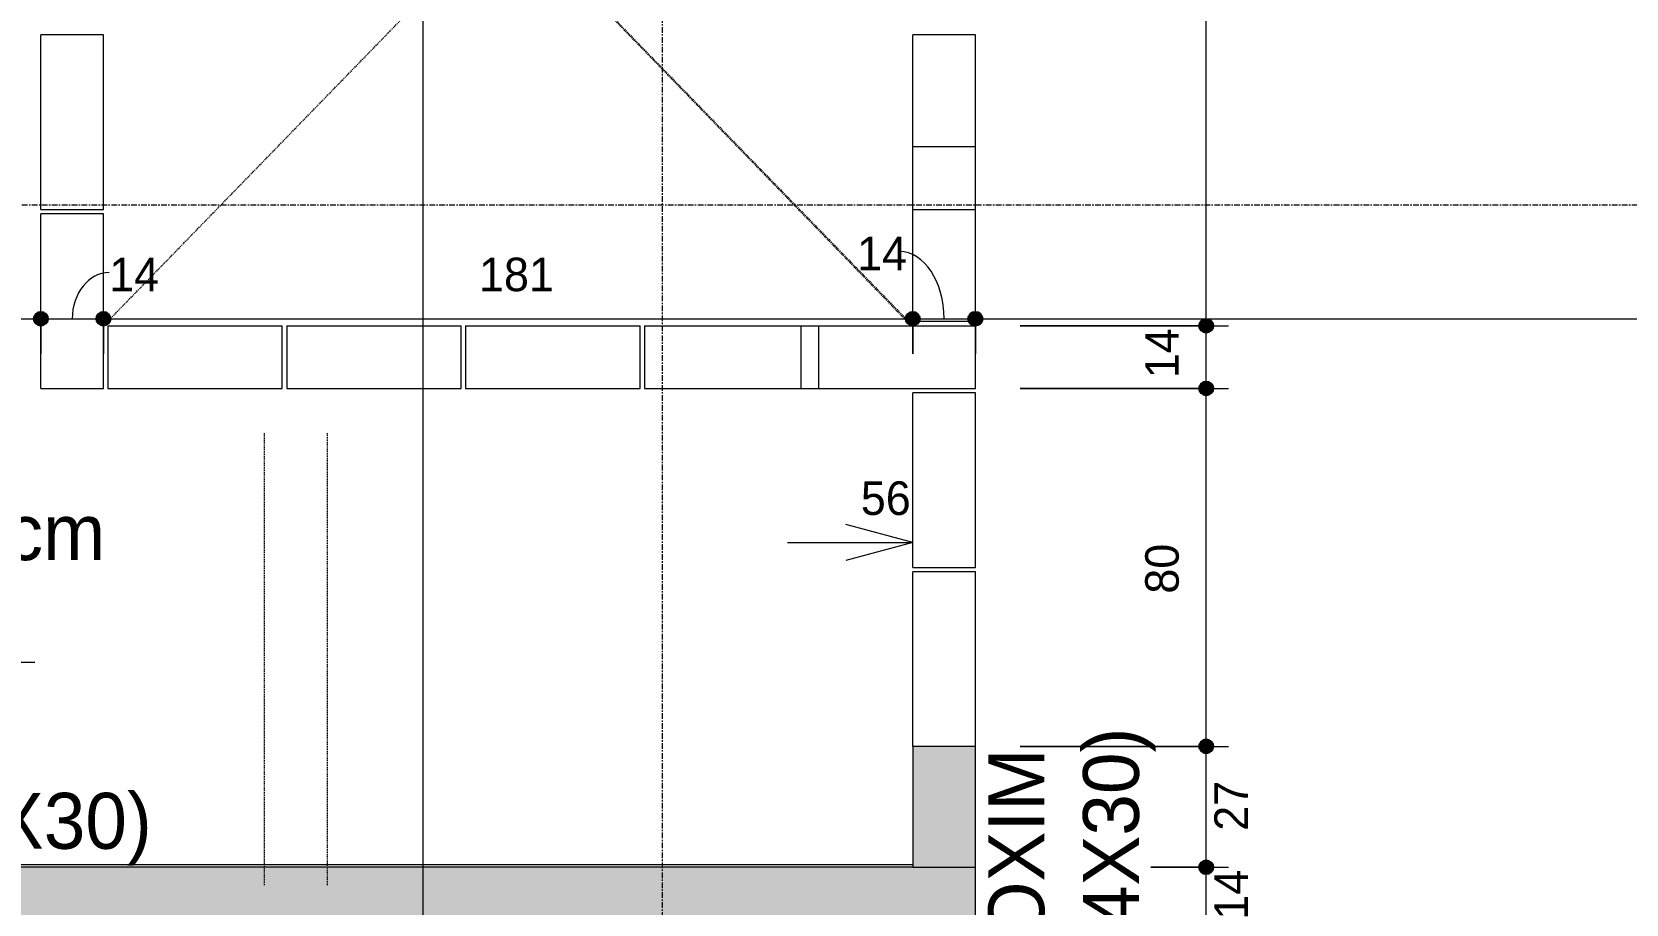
# Model space of a CAD drawing. Header units: centimetres. Extents: x 170 to 15941, y -2277 to 8860.
# Drawn here: x 7363.5 to 7720.1, y -290 to -95.1 of the extents above; entities that cross this region are included whole.
import ezdxf

# ---------------------------------------------------------------- set-up
doc = ezdxf.new("R2010")
doc.units = ezdxf.units.CM
doc.linetypes.add('Linha de eixo', pattern=[2.2225, 1.27, -0.3175, 0.3175, -0.3175])
doc.linetypes.add('Projeção', pattern=[0.396875, 0.238125, -0.15875])
for name, color, linetype, lineweight, true_color in [('A-ANNO-DIMS-1', 1, 'Continuous', 9, 0xff0000), ('A-DETL-GENF-1', 8, 'Continuous', 9, 0x808080), ('A-DETL-GENF-2', 9, 'Continuous', 9, 0xc0c0c0)]:
    doc.layers.add(name, color=color, linetype=linetype, lineweight=lineweight, true_color=true_color)
for name, color, linetype, lineweight in [('A-ANNO-DIMS-50', 7, 'Continuous', 9), ('A-DETL-THIN', 7, 'Continuous', 9), ('A-FLOR-OVHD', 7, 'Projeção', 9), ('G-ANNO-SYMB', 7, 'Continuous', 9), ('G-ANNO-TEXT', 7, 'Continuous', 9), ('S-BEAM', 7, 'Continuous', 9), ('S-BEAM-1', 7, 'Continuous', 13), ('S-GRID-1', 7, 'Linha de eixo', 9)]:
    doc.layers.add(name, color=color, linetype=linetype, lineweight=lineweight)
doc.styles.add('Bahnschrift_2', font='', dxfattribs={"height": 12.5})
doc.styles.add('Bahnschrift_7', font='', dxfattribs={"height": 7.5})
doc.styles.get('Bahnschrift_2').set_extended_font_data('Bahnschrift')
doc.styles.get('Bahnschrift_7').set_extended_font_data('Bahnschrift')
doc.dimstyles.new('COTA_ACUMULADA_1', dxfattribs={"dimscale": 30.48, "dimtxt": 8.33133, "dimasz": 0.049213, "dimexe": 0, "dimexo": 0.0625, "dimgap": 0.131234, "dimtad": 0, "dimjust": 2, "dimdec": 0, "dimzin": 0, "dimdsep": 46, "dimtxsty": 'Bahnschrift_7', "dimblk1": 'NONE', "dimblk2": 'OPEN30', "dimsah": 1, "dimcen": 0.09, "dimse1": 1, "dimsd1": 1, "dimazin": 0, "dimtfac": 1, "dimtdec": 4, "dimtix": 1, "dimtmove": 2, "dimatfit": 3, "dimfxl": 0, "dimfxlon": 1, "dimtvp": 1, "dimtolj": 1, "dimtzin": 0, "dimarcsym": 2})
doc.dimstyles.new('COTA_LINEAR', dxfattribs={"dimscale": 30.48, "dimtxt": 8.33133, "dimasz": 0.393701, "dimexe": 0.164042, "dimexo": 0.328084, "dimgap": 0.131234, "dimtad": 1, "dimdec": 0, "dimzin": 0, "dimdsep": 46, "dimtxsty": 'Bahnschrift_7', "dimblk1": 'DOTSMALL', "dimblk2": 'DOTSMALL', "dimsah": 1, "dimcen": 0.09, "dimdle": 0.164042, "dimazin": 0, "dimtfac": 1, "dimtdec": 4, "dimtix": 1, "dimtmove": 0, "dimatfit": 3, "dimfxl": 1, "dimtvp": 1, "dimtolj": 1, "dimtzin": 0, "dimarcsym": 2})
doc.dimstyles.new('COTA_LINEAR_1', dxfattribs={"dimscale": 30.48, "dimtxt": 8.33133, "dimasz": 0.393701, "dimexe": 0.164042, "dimexo": 0.328084, "dimgap": 0.131234, "dimtad": 1, "dimdec": 0, "dimzin": 0, "dimdsep": 46, "dimtxsty": 'Bahnschrift_7', "dimblk1": 'DOTSMALL', "dimblk2": 'DOTSMALL', "dimsah": 1, "dimcen": 0.09, "dimdle": 0.164042, "dimazin": 0, "dimtfac": 1, "dimtdec": 4, "dimtix": 1, "dimtmove": 1, "dimatfit": 3, "dimfxl": 1, "dimtvp": 1, "dimtolj": 1, "dimtzin": 0, "dimarcsym": 2})
doc.dimstyles.new('COTA_LINEAR_2', dxfattribs={"dimscale": 30.48, "dimtxt": 8.33133, "dimasz": 0.393701, "dimexe": 0.164042, "dimexo": 0.328084, "dimgap": 0.131234, "dimtad": 1, "dimdec": 0, "dimzin": 0, "dimdsep": 46, "dimtxsty": 'Bahnschrift_7', "dimblk1": 'DOTSMALL', "dimblk2": 'DOTSMALL', "dimsah": 1, "dimcen": 0.09, "dimdle": 0.164042, "dimazin": 0, "dimtfac": 1, "dimtdec": 4, "dimtix": 1, "dimtmove": 2, "dimatfit": 3, "dimfxl": 1, "dimtvp": 1, "dimtolj": 1, "dimtzin": 0, "dimarcsym": 2})

# ---------------------------------------------------------------- blocks, each defined once
blk = doc.blocks.new('LEONE - BLOCO CANALETA 14X39X2 - LEONE - BLOCO CANALETA 14X39X19-2679375-FORMA DA COBERTURA')
at = {"layer": 'S-BEAM-1'}
for p, q in [((-19.5, 7), (19.5, 7)), ((-19.5, 7), (-19.5, -7)), ((19.5, -7), (19.5, 7)), ((-19.5, -7), (19.5, -7))]:
    blk.add_line(p, q, dxfattribs=at)
blk = doc.blocks.new('LEONE - BLOCO CANALETA 14X39X2 - LEONE - BLOCO CANALETA 14X39X19-V3-FORMA DA COBERTURA')
at = {"layer": 'S-BEAM-1'}
for p, q in [((-19.5, 7), (19.5, 7)), ((19.5, -7), (19.5, 7)), ((-19.5, -7), (19.5, -7))]:
    blk.add_line(p, q, dxfattribs=at)
blk = doc.blocks.new('DIMBLOCK149-FORMA DA COBERTURA')
at = {"layer": 'A-ANNO-DIMS-50', "lineweight": 35, "true_color": 0xff0000}
h = blk.add_hatch(color=1, dxfattribs=at)
edge = h.paths.add_edge_path()
edge.add_arc((7239.52, -159.19), 1.5, 0, 360)
h = blk.add_hatch(color=1, dxfattribs=at)
edge = h.paths.add_edge_path()
edge.add_arc((7365.52, -159.19), 1.5, 0, 360)
at = {"layer": 'A-ANNO-DIMS-50', "color": 1, "true_color": 0xff0000}
for p, q in [((7239.52, -155.76), (7239.52, -164.19)), ((7239.52, -159.19), (7239.52, -155.76)), ((7365.52, -167.07), (7365.52, -154.19)), ((7239.52, -159.19), (7365.52, -159.19)), ((7365.52, -159.19), (7365.52, -167.07))]:
    blk.add_line(p, q, dxfattribs=at)
at = {"layer": 'A-ANNO-DIMS-50', "color": 1, "lineweight": 35, "true_color": 0xff0000}
for centre in [(7239.52, -159.19), (7365.52, -159.19)]:
    blk.add_circle(centre, 1.5, dxfattribs=at)
at = {"layer": 'A-ANNO-DIMS-50', "color": 0, "insert": (7295.33, -145.54), "char_height": 7.5, "width": 17.2686, "attachment_point": 1, "line_spacing_factor": 1.009858, "style": 'Bahnschrift_7'}
blk.add_mtext('126', dxfattribs=at)
blk = doc.blocks.new('_DotSmall')
at = {"color": 0, "linetype": 'ByBlock', "const_width": 0.5}
blk.add_lwpolyline([(-0.0625, 0, 1), (0.0625, 0, 1)], format="xyb", close=True, dxfattribs=at)
blk = doc.blocks.new('DIMBLOCK150-FORMA DA COBERTURA')
at = {"layer": 'A-ANNO-DIMS-50', "lineweight": 35, "true_color": 0xff0000}
h = blk.add_hatch(color=1, dxfattribs=at)
edge = h.paths.add_edge_path()
edge.add_arc((7365.52, -159.19), 1.5, 0, 360)
h = blk.add_hatch(color=1, dxfattribs=at)
edge = h.paths.add_edge_path()
edge.add_arc((7379.52, -159.19), 1.5, 0, 360)
at = {"layer": 'A-ANNO-DIMS-50', "color": 1, "true_color": 0xff0000}
for p, q in [((7365.52, -167.07), (7365.52, -154.19)), ((7379.52, -167.07), (7379.52, -154.19)), ((7365.52, -159.19), (7379.52, -159.19)), ((7365.52, -159.19), (7365.52, -167.07)), ((7379.52, -159.19), (7379.52, -167.07))]:
    blk.add_line(p, q, dxfattribs=at)
at = {"layer": 'A-ANNO-DIMS-50', "color": 1, "lineweight": 35, "true_color": 0xff0000}
for centre in [(7365.52, -159.19), (7379.52, -159.19)]:
    blk.add_circle(centre, 1.5, dxfattribs=at)
at = {"layer": 'A-ANNO-DIMS-50', "color": 1, "true_color": 0xff0000}
blk.add_ellipse((7380.8, -159.19), major_axis=(0, 10.31), ratio=0.802771, start_param=0, end_param=1.570796, dxfattribs=at)
at = {"layer": 'A-ANNO-DIMS-50', "color": 0, "insert": (7380.8, -145.54), "char_height": 7.5, "width": 11.3609, "attachment_point": 1, "line_spacing_factor": 1.009858, "style": 'Bahnschrift_7'}
blk.add_mtext('14', dxfattribs=at)
blk = doc.blocks.new('DIMBLOCK151-FORMA DA COBERTURA')
at = {"layer": 'A-ANNO-DIMS-50', "lineweight": 35, "true_color": 0xff0000}
h = blk.add_hatch(color=1, dxfattribs=at)
edge = h.paths.add_edge_path()
edge.add_arc((7379.52, -159.19), 1.5, 0, 360)
h = blk.add_hatch(color=1, dxfattribs=at)
edge = h.paths.add_edge_path()
edge.add_arc((7560.52, -159.19), 1.5, 0, 360)
at = {"layer": 'A-ANNO-DIMS-50', "color": 1, "true_color": 0xff0000}
for p, q in [((7379.52, -167.07), (7379.52, -154.19)), ((7560.52, -167.07), (7560.52, -154.19)), ((7379.52, -159.19), (7560.52, -159.19)), ((7379.52, -159.19), (7379.52, -167.07)), ((7560.52, -159.19), (7560.52, -167.07))]:
    blk.add_line(p, q, dxfattribs=at)
at = {"layer": 'A-ANNO-DIMS-50', "color": 1, "lineweight": 35, "true_color": 0xff0000}
for centre in [(7379.52, -159.19), (7560.52, -159.19)]:
    blk.add_circle(centre, 1.5, dxfattribs=at)
at = {"layer": 'A-ANNO-DIMS-50', "color": 0, "insert": (7463.52, -145.54), "char_height": 7.5, "width": 15.6023, "attachment_point": 1, "line_spacing_factor": 1.009858, "style": 'Bahnschrift_7'}
blk.add_mtext('181', dxfattribs=at)
blk = doc.blocks.new('DIMBLOCK152-FORMA DA COBERTURA')
at = {"layer": 'A-ANNO-DIMS-50', "lineweight": 35, "true_color": 0xff0000}
h = blk.add_hatch(color=1, dxfattribs=at)
edge = h.paths.add_edge_path()
edge.add_arc((7560.52, -159.19), 1.5, 0, 360)
h = blk.add_hatch(color=1, dxfattribs=at)
edge = h.paths.add_edge_path()
edge.add_arc((7574.52, -159.19), 1.5, 0, 360)
at = {"layer": 'A-ANNO-DIMS-50', "color": 1, "true_color": 0xff0000}
for p, q in [((7560.52, -167.07), (7560.52, -154.19)), ((7574.52, -167.07), (7574.52, -154.19)), ((7560.52, -159.19), (7574.52, -159.19)), ((7560.52, -159.19), (7560.52, -167.07)), ((7574.52, -159.19), (7574.52, -167.07))]:
    blk.add_line(p, q, dxfattribs=at)
at = {"layer": 'A-ANNO-DIMS-50', "color": 1, "lineweight": 35, "true_color": 0xff0000}
for centre in [(7560.52, -159.19), (7574.52, -159.19)]:
    blk.add_circle(centre, 1.5, dxfattribs=at)
at = {"layer": 'A-ANNO-DIMS-50', "color": 1, "true_color": 0xff0000}
blk.add_ellipse((7557.56, -159.19), major_axis=(0, 15), ratio=0.664015, start_param=4.712389, end_param=6.283185, dxfattribs=at)
at = {"layer": 'A-ANNO-DIMS-50', "color": 0, "insert": (7548.09, -140.85), "char_height": 7.5, "width": 11.3609, "attachment_point": 1, "line_spacing_factor": 1.009858, "style": 'Bahnschrift_7'}
blk.add_mtext('14', dxfattribs=at)
blk = doc.blocks.new('DIMBLOCK153-FORMA DA COBERTURA')
at = {"layer": 'A-ANNO-DIMS-50', "lineweight": 35, "true_color": 0xff0000}
h = blk.add_hatch(color=1, dxfattribs=at)
edge = h.paths.add_edge_path()
edge.add_arc((7574.52, -159.19), 1.5, 0, 360)
h = blk.add_hatch(color=1, dxfattribs=at)
edge = h.paths.add_edge_path()
edge.add_arc((7985.52, -159.19), 1.5, 0, 360)
at = {"layer": 'A-ANNO-DIMS-50', "color": 1, "true_color": 0xff0000}
for p, q in [((7574.52, -167.07), (7574.52, -154.19)), ((7985.52, -190.76), (7985.52, -154.19)), ((7574.52, -159.19), (7985.52, -159.19)), ((7574.52, -159.19), (7574.52, -167.07)), ((7985.52, -159.19), (7985.52, -190.76))]:
    blk.add_line(p, q, dxfattribs=at)
at = {"layer": 'A-ANNO-DIMS-50', "color": 1, "lineweight": 35, "true_color": 0xff0000}
for centre in [(7574.52, -159.19), (7985.52, -159.19)]:
    blk.add_circle(centre, 1.5, dxfattribs=at)
at = {"layer": 'A-ANNO-DIMS-50', "color": 0, "insert": (7773.52, -145.54), "char_height": 7.5, "width": 15.6023, "attachment_point": 1, "line_spacing_factor": 1.009858, "style": 'Bahnschrift_7'}
blk.add_mtext('411', dxfattribs=at)
blk = doc.blocks.new('DIMBLOCK245-FORMA DA COBERTURA')
at = {"layer": 'A-ANNO-DIMS-50', "lineweight": 35, "true_color": 0xff0000}
h = blk.add_hatch(color=1, dxfattribs=at)
edge = h.paths.add_edge_path()
edge.add_arc((7626.16, -281.76), 1.5, 0, 360)
h = blk.add_hatch(color=1, dxfattribs=at)
edge = h.paths.add_edge_path()
edge.add_arc((7626.16, -295.76), 1.5, 0, 360)
at = {"layer": 'A-ANNO-DIMS-50', "color": 1, "true_color": 0xff0000}
for p, q in [((7613.79, -281.76), (7631.16, -281.76)), ((7626.16, -281.76), (7613.79, -281.76)), ((7626.16, -295.76), (7626.16, -281.76)), ((7613.79, -295.76), (7631.16, -295.76)), ((7626.16, -295.76), (7613.79, -295.76))]:
    blk.add_line(p, q, dxfattribs=at)
at = {"layer": 'A-ANNO-DIMS-50', "color": 1, "lineweight": 35, "true_color": 0xff0000}
for centre in [(7626.16, -281.76), (7626.16, -295.76)]:
    blk.add_circle(centre, 1.5, dxfattribs=at)
at = {"layer": 'A-ANNO-DIMS-50', "color": 0, "insert": (7627.97, -293.49), "char_height": 7.5, "width": 11.3609, "attachment_point": 1, "rotation": 90, "line_spacing_factor": 1.009858, "style": 'Bahnschrift_7'}
blk.add_mtext('14', dxfattribs=at)
blk = doc.blocks.new('DIMBLOCK246-FORMA DA COBERTURA')
at = {"layer": 'A-ANNO-DIMS-50', "lineweight": 35, "true_color": 0xff0000}
h = blk.add_hatch(color=1, dxfattribs=at)
edge = h.paths.add_edge_path()
edge.add_arc((7626.16, -254.76), 1.5, 0, 360)
h = blk.add_hatch(color=1, dxfattribs=at)
edge = h.paths.add_edge_path()
edge.add_arc((7626.16, -281.76), 1.5, 0, 360)
at = {"layer": 'A-ANNO-DIMS-50', "color": 1, "true_color": 0xff0000}
for p, q in [((7584.52, -254.76), (7631.16, -254.76)), ((7626.16, -254.76), (7584.52, -254.76)), ((7626.16, -281.76), (7626.16, -254.76)), ((7613.79, -281.76), (7631.16, -281.76)), ((7626.16, -281.76), (7613.79, -281.76))]:
    blk.add_line(p, q, dxfattribs=at)
at = {"layer": 'A-ANNO-DIMS-50', "color": 1, "lineweight": 35, "true_color": 0xff0000}
for centre in [(7626.16, -254.76), (7626.16, -281.76)]:
    blk.add_circle(centre, 1.5, dxfattribs=at)
at = {"layer": 'A-ANNO-DIMS-50', "color": 0, "insert": (7627.97, -273.62), "char_height": 7.5, "width": 12.8757, "attachment_point": 1, "rotation": 90, "line_spacing_factor": 1.009858, "style": 'Bahnschrift_7'}
blk.add_mtext('27', dxfattribs=at)
blk = doc.blocks.new('DIMBLOCK247-FORMA DA COBERTURA')
at = {"layer": 'A-ANNO-DIMS-50', "lineweight": 35, "true_color": 0xff0000}
h = blk.add_hatch(color=1, dxfattribs=at)
edge = h.paths.add_edge_path()
edge.add_arc((7626.16, -174.76), 1.5, 0, 360)
h = blk.add_hatch(color=1, dxfattribs=at)
edge = h.paths.add_edge_path()
edge.add_arc((7626.16, -254.76), 1.5, 0, 360)
at = {"layer": 'A-ANNO-DIMS-50', "color": 1, "true_color": 0xff0000}
for p, q in [((7584.52, -174.76), (7631.16, -174.76)), ((7626.16, -174.76), (7584.52, -174.76)), ((7626.16, -254.76), (7626.16, -174.76)), ((7584.52, -254.76), (7631.16, -254.76)), ((7626.16, -254.76), (7584.52, -254.76))]:
    blk.add_line(p, q, dxfattribs=at)
at = {"layer": 'A-ANNO-DIMS-50', "color": 1, "lineweight": 35, "true_color": 0xff0000}
for centre in [(7626.16, -174.76), (7626.16, -254.76)]:
    blk.add_circle(centre, 1.5, dxfattribs=at)
at = {"layer": 'A-ANNO-DIMS-50', "color": 0, "insert": (7612.51, -220.63), "char_height": 7.5, "width": 14.0875, "attachment_point": 1, "rotation": 90, "line_spacing_factor": 1.009858, "style": 'Bahnschrift_7'}
blk.add_mtext('80', dxfattribs=at)
blk = doc.blocks.new('DIMBLOCK248-FORMA DA COBERTURA')
at = {"layer": 'A-ANNO-DIMS-50', "lineweight": 35, "true_color": 0xff0000}
h = blk.add_hatch(color=1, dxfattribs=at)
edge = h.paths.add_edge_path()
edge.add_arc((7626.16, -160.76), 1.5, 0, 360)
h = blk.add_hatch(color=1, dxfattribs=at)
edge = h.paths.add_edge_path()
edge.add_arc((7626.16, -174.76), 1.5, 0, 360)
at = {"layer": 'A-ANNO-DIMS-50', "color": 1, "true_color": 0xff0000}
for p, q in [((7584.52, -160.76), (7631.16, -160.76)), ((7626.16, -160.76), (7584.52, -160.76)), ((7626.16, -174.76), (7626.16, -160.76)), ((7584.52, -174.76), (7631.16, -174.76)), ((7626.16, -174.76), (7584.52, -174.76))]:
    blk.add_line(p, q, dxfattribs=at)
at = {"layer": 'A-ANNO-DIMS-50', "color": 1, "lineweight": 35, "true_color": 0xff0000}
for centre in [(7626.16, -160.76), (7626.16, -174.76)]:
    blk.add_circle(centre, 1.5, dxfattribs=at)
at = {"layer": 'A-ANNO-DIMS-50', "color": 0, "insert": (7612.51, -172.49), "char_height": 7.5, "width": 11.3609, "attachment_point": 1, "rotation": 90, "line_spacing_factor": 1.009858, "style": 'Bahnschrift_7'}
blk.add_mtext('14', dxfattribs=at)
blk = doc.blocks.new('DIMBLOCK249-FORMA DA COBERTURA')
at = {"layer": 'A-ANNO-DIMS-50', "lineweight": 35, "true_color": 0xff0000}
h = blk.add_hatch(color=1, dxfattribs=at)
edge = h.paths.add_edge_path()
edge.add_arc((7626.16, 25.24), 1.5, 0, 360)
h = blk.add_hatch(color=1, dxfattribs=at)
edge = h.paths.add_edge_path()
edge.add_arc((7626.16, -160.76), 1.5, 0, 360)
at = {"layer": 'A-ANNO-DIMS-50', "color": 1, "true_color": 0xff0000}
for p, q in [((7625.52, 25.24), (7631.16, 25.24)), ((7626.16, 25.24), (7625.52, 25.24)), ((7626.16, -160.76), (7626.16, 25.24)), ((7584.52, -160.76), (7631.16, -160.76)), ((7626.16, -160.76), (7584.52, -160.76))]:
    blk.add_line(p, q, dxfattribs=at)
at = {"layer": 'A-ANNO-DIMS-50', "color": 1, "lineweight": 35, "true_color": 0xff0000}
for centre in [(7626.16, 25.24), (7626.16, -160.76)]:
    blk.add_circle(centre, 1.5, dxfattribs=at)
at = {"layer": 'A-ANNO-DIMS-50', "color": 0, "insert": (7612.51, -75.2), "char_height": 7.5, "width": 17.8745, "attachment_point": 1, "rotation": 90, "line_spacing_factor": 1.009858, "style": 'Bahnschrift_7'}
blk.add_mtext('186', dxfattribs=at)
blk = doc.blocks.new('DIMBLOCK304-FORMA DA COBERTURA')
at = {"layer": 'A-ANNO-DIMS-50', "color": 1, "true_color": 0xff0000}
for p, q in [((7560.52, -209.19), (7545.52, -205.17)), ((7532.52, -209.19), (7560.52, -209.19)), ((7560.52, -209.19), (7545.52, -213.21)), ((7560.52, -209.19), (7560.52, -209.19)), ((7560.52, -209.19), (7560.52, -209.19))]:
    blk.add_line(p, q, dxfattribs=at)
at = {"layer": 'A-ANNO-DIMS-50', "color": 0, "insert": (7548.91, -195.54), "char_height": 7.5, "width": 13.3301, "attachment_point": 1, "line_spacing_factor": 1.009858, "style": 'Bahnschrift_7'}
blk.add_mtext('56', dxfattribs=at)
blk = doc.blocks.new('_None')
blk = doc.blocks.new('_Open30')
at = {"color": 0, "linetype": 'ByBlock', "lineweight": -2}
for p, q in [((-1, 0.27), (0, 0)), ((0, 0), (-1, -0.27)), ((0, 0), (-1, 0))]:
    blk.add_line(p, q, dxfattribs=at)
blk = doc.blocks.new('DIMBLOCK305-FORMA DA COBERTURA')
at = {"layer": 'A-ANNO-DIMS-50', "color": 1, "true_color": 0xff0000}
for p, q in [((7985.52, -209.19), (7970.52, -205.17)), ((7935.52, -209.19), (7985.52, -209.19)), ((7985.52, -209.19), (7970.52, -213.21)), ((7985.52, -209.19), (7985.52, -209.19)), ((7985.52, -209.19), (7985.52, -209.19))]:
    blk.add_line(p, q, dxfattribs=at)
at = {"layer": 'A-ANNO-DIMS-50', "color": 0, "insert": (7969.62, -195.54), "char_height": 7.5, "width": 18.4804, "attachment_point": 1, "line_spacing_factor": 1.009858, "style": 'Bahnschrift_7'}
blk.add_mtext('481', dxfattribs=at)
blk = doc.blocks.new('DIMBLOCK306-FORMA DA COBERTURA')
at = {"layer": 'A-ANNO-DIMS-50', "color": 1, "true_color": 0xff0000}
for p, q in [((8315.52, -209.19), (8300.52, -205.17)), ((8265.52, -209.19), (8315.52, -209.19)), ((8315.52, -209.19), (8300.52, -213.21)), ((8315.52, -209.19), (8315.52, -209.19)), ((8315.52, -209.19), (8315.52, -209.19))]:
    blk.add_line(p, q, dxfattribs=at)
at = {"layer": 'A-ANNO-DIMS-50', "color": 0, "insert": (8302.02, -195.54), "char_height": 7.5, "width": 15.6023, "attachment_point": 1, "line_spacing_factor": 1.009858, "style": 'Bahnschrift_7'}
blk.add_mtext('811', dxfattribs=at)
blk = doc.blocks.new('DIMBLOCK323-FORMA DA COBERTURA')
at = {"layer": 'A-ANNO-DIMS-50', "color": 1, "true_color": 0xff0000}
for p, q in [((7239.52, -209.19), (7254.52, -205.17)), ((7239.52, -209.19), (7254.52, -213.21)), ((7289.52, -209.19), (7239.52, -209.19)), ((7239.52, -209.19), (7239.52, -209.19)), ((7239.52, -209.19), (7239.52, -209.19))]:
    blk.add_line(p, q, dxfattribs=at)
at = {"layer": 'A-ANNO-DIMS-50', "color": 0, "insert": (7240.02, -195.54), "char_height": 7.5, "width": 19.8437, "attachment_point": 1, "line_spacing_factor": 1.009858, "style": 'Bahnschrift_7'}
blk.add_mtext('265', dxfattribs=at)
blk = doc.blocks.new('DIMBLOCK325-FORMA DA COBERTURA')
at = {"layer": 'A-ANNO-DIMS-50', "color": 1, "true_color": 0xff0000}
for p, q in [((7084.52, -109.19), (7099.52, -105.17)), ((7084.52, -109.19), (7099.52, -113.21)), ((7134.52, -109.19), (7084.52, -109.19)), ((7084.52, -109.19), (7084.52, -109.19)), ((7084.52, -109.19), (7084.52, -109.19))]:
    blk.add_line(p, q, dxfattribs=at)
at = {"layer": 'A-ANNO-DIMS-50', "color": 0, "insert": (7085.02, -95.54), "char_height": 7.5, "width": 20.6011, "attachment_point": 1, "line_spacing_factor": 1.009858, "style": 'Bahnschrift_7'}
blk.add_mtext('420', dxfattribs=at)

msp = doc.modelspace()

# ---------------------------------------------------------------- hatches: boundary and pattern name
at = {"layer": 'A-DETL-GENF-1'}
h = msp.add_hatch(color=256, dxfattribs=at)
h.paths.add_polyline_path([(7806.91, -509.76), (7999.52, -509.76), (7999.52, -495.76), (7560.52, -495.76), (7560.52, -509.76), (7574.52, -509.76)])
h.paths.add_polyline_path([(6130.52, -509.76), (6984.52, -509.76), (6984.52, -495.76), (6130.52, -495.76)])
h.paths.add_polyline_path([(6970.52, -374.76), (6984.52, -374.76), (6984.52, -360.76), (6130.52, -360.76), (6130.52, -374.76), (6569.52, -374.76)])
h.paths.add_polyline_path([(7806.91, -374.76), (7999.52, -374.76), (7999.52, -360.76), (7560.52, -360.76), (7560.52, -374.76), (7574.52, -374.76)])
h.paths.add_polyline_path([(7574.52, -295.76), (7574.52, -281.76), (7225.52, -281.76), (7225.52, -295.76), (7560.52, -295.76)])
h.paths.add_polyline_path([(7574.52, 25.24), (7574.52, 39.24), (7365.52, 39.24), (7365.52, 25.24), (7370.52, 25.24)])
h.paths.add_polyline_path([(7560.52, 655.24), (7999.52, 655.24), (7999.52, 669.24), (7560.52, 669.24)])
h.paths.add_polyline_path([(6144.52, 655.24), (6994.52, 655.24), (6994.52, 669.24), (6130.52, 669.24), (6130.52, 655.24)])
h.paths.add_polyline_path([(7985.52, 790.24), (7999.52, 790.24), (7999.52, 804.24), (7560.52, 804.24), (7560.52, 790.24), (7806.91, 790.24)])
h.paths.add_polyline_path([(6130.52, 790.24), (6994.52, 790.24), (6994.52, 804.24), (6130.52, 804.24)])
at = {"layer": 'A-DETL-GENF-2'}
h = msp.add_hatch(color=256, dxfattribs=at)
h.paths.add_polyline_path([(7560.52, -520.76), (7574.52, -520.76), (7574.52, -509.76), (7560.52, -509.76)])
h.paths.add_polyline_path([(6984.52, -495.76), (6984.52, -454.76), (6970.52, -454.76), (6970.52, -495.76)])
h.paths.add_polyline_path([(6144.52, -495.76), (6144.52, -454.76), (6130.52, -454.76), (6130.52, -495.76)])
h.paths.add_polyline_path([(7574.52, -495.76), (7574.52, -374.76), (7560.52, -374.76), (7560.52, -495.76)])
h.paths.add_polyline_path([(7999.52, -495.76), (7999.52, -454.76), (7985.52, -454.76), (7985.52, -495.76)])
h.paths.add_polyline_path([(6984.52, -395.76), (6984.52, -374.76), (6970.52, -374.76), (6970.52, -395.76)])
h.paths.add_polyline_path([(6130.52, -395.76), (6144.52, -395.76), (6144.52, -374.76), (6130.52, -374.76)])
h.paths.add_polyline_path([(7985.52, -395.76), (7999.52, -395.76), (7999.52, -374.76), (7985.52, -374.76)])
h.paths.add_polyline_path([(6130.52, -360.76), (6144.52, -360.76), (6144.52, -339.76), (6130.52, -339.76)])
h.paths.add_polyline_path([(6970.52, -360.76), (6984.52, -360.76), (6984.52, -339.76), (6970.52, -339.76)])
h.paths.add_polyline_path([(7999.52, -360.76), (7999.52, -339.73), (7985.52, -339.73), (7985.52, -360.76)])
h.paths.add_polyline_path([(7560.52, -360.76), (7574.52, -360.76), (7574.52, -295.76), (7560.52, -295.76), (7560.52, -357.84)])
h.paths.add_polyline_path([(7225.52, -315.26), (7239.52, -315.26), (7239.52, -295.76), (7225.52, -295.76), (7225.52, -304.87)])
h.paths.add_polyline_path([(7239.52, -281.76), (7239.52, -235.76), (7225.52, -235.76), (7225.52, -281.76)])
h.paths.add_polyline_path([(7560.52, -281.76), (7574.52, -281.76), (7574.52, -254.76), (7560.52, -254.76)])
h.paths.add_polyline_path([(6130.52, 634.24), (6144.52, 634.24), (6144.52, 655.24), (6130.52, 655.24)])
h.paths.add_polyline_path([(6994.52, 634.24), (6994.52, 655.24), (6980.52, 655.24), (6980.52, 634.24)])
h.paths.add_polyline_path([(6980.52, 669.24), (6994.52, 669.24), (6994.52, 690.24), (6980.52, 690.24)])
h.paths.add_polyline_path([(6130.52, 669.24), (6144.52, 669.24), (6144.52, 690.24), (6130.52, 690.24)])
h.paths.add_polyline_path([(6144.52, 749.24), (6144.52, 790.24), (6130.52, 790.24), (6130.52, 749.24)])
h.paths.add_polyline_path([(6994.52, 749.24), (6994.52, 790.24), (6980.52, 790.24), (6980.52, 749.24)])
h.paths.add_polyline_path([(7574.52, 749.24), (7574.52, 790.24), (7560.52, 790.24), (7560.52, 749.24)])
h.paths.add_polyline_path([(7999.52, 749.24), (7999.52, 790.24), (7985.52, 790.24), (7985.52, 749.24)])

# ---------------------------------------------------------------- linework, layer by layer
at = {"layer": 'A-DETL-THIN'}
for p, q in [((7364.13, -236.05), (7282.13, -236.05)), ((7574.52, -254.76), (7560.52, -254.76)), ((7560.52, -254.76), (7560.52, -281.76)), ((7574.52, -281.76), (7574.52, -254.76)), ((7560.52, -281.76), (7239.52, -281.76)), ((7560.52, -281.76), (7574.52, -281.76)), ((7574.52, -295.76), (7574.52, -281.76))]:
    msp.add_line(p, q, dxfattribs=at)
at = {"layer": 'A-FLOR-OVHD'}
for p, q in [((7379.52, 25.24), (7560.52, -160.76)), ((7379.52, -160.76), (7560.52, 25.24)), ((7379.52, 25.24), (7560.19, -160.76)), ((7379.52, -160.76), (7560.52, 25.24)), ((7415.52, -285.76), (7415.52, -184.76)), ((7429.52, -184.76), (7429.52, -285.76))]:
    msp.add_line(p, q, dxfattribs=at)
at = {"layer": 'G-ANNO-SYMB'}
msp.add_line((7450.96, 926.52), (7450.96, -740.24), dxfattribs=at)
at = {"layer": 'S-BEAM'}
msp.add_line((7560.52, -281.26), (7239.52, -281.26), dxfattribs=at)
msp.add_line((7560.52, -281.26), (7239.52, -281.26), dxfattribs=at)
at = {"layer": 'S-GRID-1'}
for p, q in [((7504.52, -679.8), (7504.52, 927.57)), ((5636.63, -133.76), (8470.88, -133.76))]:
    msp.add_line(p, q, dxfattribs=at)

# ---------------------------------------------------------------- block references
at = {"layer": 'S-BEAM'}
for name, p, rotation in [('LEONE - BLOCO CANALETA 14X39X2 - LEONE - BLOCO CANALETA 14X39X19-2679375-FORMA DA COBERTURA', (7372.52, -115.26), 89.9999999999999), ('LEONE - BLOCO CANALETA 14X39X2 - LEONE - BLOCO CANALETA 14X39X19-2679375-FORMA DA COBERTURA', (7567.52, -115.26), 89.9999999999999), ('LEONE - BLOCO CANALETA 14X39X2 - LEONE - BLOCO CANALETA 14X39X19-2679375-FORMA DA COBERTURA', (7567.52, -140.26), 89.9999999999999), ('LEONE - BLOCO CANALETA 14X39X2 - LEONE - BLOCO CANALETA 14X39X19-2679375-FORMA DA COBERTURA', (7372.52, -155.26), 89.9999999999999), ('LEONE - BLOCO CANALETA 14X39X2 - LEONE - BLOCO CANALETA 14X39X19-2679375-FORMA DA COBERTURA', (7567.52, -195.26), 89.99999999999949), ('LEONE - BLOCO CANALETA 14X39X2 - LEONE - BLOCO CANALETA 14X39X19-V3-FORMA DA COBERTURA', (7567.52, -235.26), 89.99999999999949)]:
    msp.add_blockref(name, p, dxfattribs=dict(at, rotation=rotation))
for p in [(7400.02, -167.76), (7440.02, -167.76), (7480.02, -167.76), (7520.02, -167.76), (7555.02, -167.76)]:
    msp.add_blockref('LEONE - BLOCO CANALETA 14X39X2 - LEONE - BLOCO CANALETA 14X39X19-2679375-FORMA DA COBERTURA', p, dxfattribs=at)

# ---------------------------------------------------------------- texts
at = {"layer": 'G-ANNO-TEXT', "char_height": 12.5, "attachment_point": 1, "style": 'Bahnschrift_2'}
for s, insert, width in [('H= 10cm', (7312.57, -200.64), 76.962), (' VE2 (14X30)', (7289.98, -265.15), 115.8438)]:
    msp.add_mtext(s, dxfattribs=dict(at, insert=insert, width=width))
at = {"layer": 'G-ANNO-TEXT', "char_height": 12.5, "attachment_point": 1, "rotation": 90, "style": 'Bahnschrift_2'}
for s, insert, width in [('(14X30)', (7598.6, -310.03), 68.5443), ('COXIM ', (7577.43, -310.03), 66.9409)]:
    msp.add_mtext(s, dxfattribs=dict(at, insert=insert, width=width))

# ---------------------------------------------------------------- dimensions: what is measured, and where the dimension line sits
at = {"layer": 'A-ANNO-DIMS-1'}
for base, p1, p2, override, picture, middle in [((7626.16, 25.24), (7574.52, -160.76), (7635.52, 25.24), {"dimpost": '<>', "dimfxl": 195.747286}, 'DIMBLOCK249-FORMA DA COBERTURA', (7618.33, -67.76)), ((7626.16, -160.76), (7574.52, -174.76), (7574.52, -160.76), {"dimpost": '<>', "dimfxl": 14}, 'DIMBLOCK248-FORMA DA COBERTURA', (7618.4, -167.76)), ((7626.16, -174.76), (7574.52, -254.76), (7574.52, -174.76), {"dimpost": '<>', "dimfxl": 80}, 'DIMBLOCK247-FORMA DA COBERTURA', (7618.32, -214.76))]:
    dim = msp.add_linear_dim(base=base, p1=p1, p2=p2, angle=90, dimstyle='COTA_LINEAR', override=override, dxfattribs=at)
    dim.commit()
    dim.dimension.update_dxf_attribs({"geometry": picture, "text_midpoint": middle})
for base, p1, p2, dimstyle, override, picture, middle in [((7084.52, -109.19), (7504.52, -109.19), (7084.52, -109.19), 'COTA_ACUMULADA_1', {"dimpost": '<>', "dimfxl": 420}, 'DIMBLOCK325-FORMA DA COBERTURA', (7095.32, -100.54)), ((7574.52, -159.19), (7560.52, -157.07), (7574.52, -157.07), 'COTA_LINEAR_1', {"dimpost": '<>', "dimfxl": 14}, 'DIMBLOCK152-FORMA DA COBERTURA', (7553.77, -145.85)), ((7379.52, -159.19), (7365.52, -157.07), (7379.52, -157.07), 'COTA_LINEAR_1', {"dimpost": '<>', "dimfxl": 14}, 'DIMBLOCK150-FORMA DA COBERTURA', (7386.48, -150.54)), ((7239.52, -209.19), (7504.52, -209.19), (7239.52, -209.19), 'COTA_ACUMULADA_1', {"dimpost": '<>', "dimfxl": 265}, 'DIMBLOCK323-FORMA DA COBERTURA', (7249.94, -200.54)), ((7560.52, -209.19), (7504.52, -209.19), (7560.52, -209.19), 'COTA_ACUMULADA_1', {"dimpost": '<>', "dimfxl": 56}, 'DIMBLOCK304-FORMA DA COBERTURA', (7555.58, -200.54)), ((7985.52, -209.19), (7504.52, -209.19), (7985.52, -209.19), 'COTA_ACUMULADA_1', {"dimpost": '<>', "dimfxl": 481}, 'DIMBLOCK305-FORMA DA COBERTURA', (7978.86, -200.54)), ((8315.52, -209.19), (7504.52, -209.19), (8315.52, -209.19), 'COTA_ACUMULADA_1', {"dimpost": '<>', "dimfxl": 811}, 'DIMBLOCK306-FORMA DA COBERTURA', (8309.82, -200.54))]:
    dim = msp.add_linear_dim(base=base, p1=p1, p2=p2, dimstyle=dimstyle, override=override, dxfattribs=at)
    dim.commit()
    dim.dimension.update_dxf_attribs({"geometry": picture, "text_midpoint": middle, "dimtype": 160})
for base, p1, p2, override, picture, middle in [((7365.52, -159.19), (7239.52, -165.76), (7365.52, -157.07), {"dimpost": '<>', "dimfxl": 126.299291}, 'DIMBLOCK149-FORMA DA COBERTURA', (7302.52, -151.36)), ((7560.52, -159.19), (7379.52, -157.07), (7560.52, -157.07), {"dimpost": '<>', "dimfxl": 181}, 'DIMBLOCK151-FORMA DA COBERTURA', (7470.02, -151.36)), ((7985.52, -159.19), (7574.52, -157.07), (7985.52, -200.76), {"dimpost": '<>', "dimfxl": 413.315606}, 'DIMBLOCK153-FORMA DA COBERTURA', (7780.02, -151.44))]:
    dim = msp.add_linear_dim(base=base, p1=p1, p2=p2, dimstyle='COTA_LINEAR', override=override, dxfattribs=at)
    dim.commit()
    dim.dimension.update_dxf_attribs({"geometry": picture, "text_midpoint": middle})
for base, p1, p2, override, picture, middle in [((7626.16, -254.76), (7603.79, -281.76), (7574.52, -254.76), {"dimpost": '<>', "dimfxl": 39.81987}, 'DIMBLOCK246-FORMA DA COBERTURA', (7632.97, -267.18)), ((7626.16, -281.76), (7603.79, -295.76), (7603.79, -281.76), {"dimpost": '<>', "dimfxl": 14}, 'DIMBLOCK245-FORMA DA COBERTURA', (7632.97, -287.81))]:
    dim = msp.add_linear_dim(base=base, p1=p1, p2=p2, angle=90, dimstyle='COTA_LINEAR_2', override=override, dxfattribs=at)
    dim.commit()
    dim.dimension.update_dxf_attribs({"geometry": picture, "text_midpoint": middle, "dimtype": 160, "text_rotation": 90})

doc.saveas('drawing.dxf')
